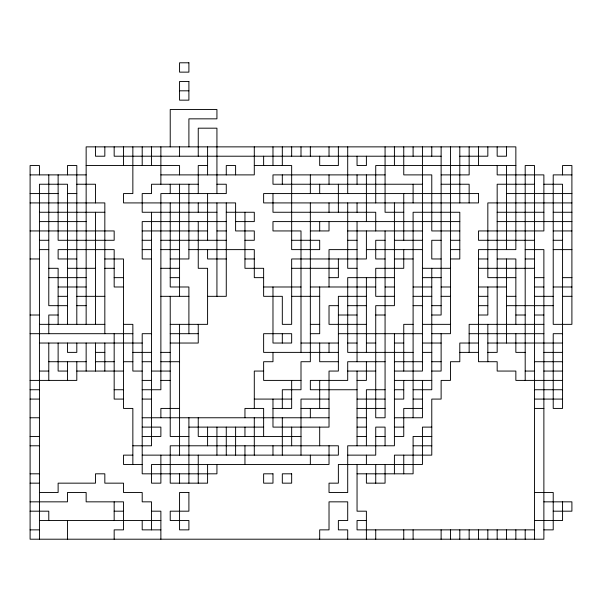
<?xml version="1.0" encoding="UTF-8"?>
<svg xmlns="http://www.w3.org/2000/svg" width="602" height="602" viewBox="0 0 602 602"><rect width="100%" height="100%" fill="white"/><g stroke="black" fill="none" stroke-linecap="round" stroke-linejoin="round"><path stroke-width="0.9" d="M179.562 90.819L188.9 90.819M441.123 156.211L114.169 156.211L114.169 146.865M459.8 156.211L487.831 156.211L487.831 146.865M86.146 165.55L179.562 165.55L179.562 174.889M207.585 165.55L198.246 165.55L198.246 193.573M254.292 165.55L291.661 165.55L291.661 249.619L319.685 249.619L319.685 240.281L291.661 240.281M515.854 165.55L375.731 165.55L375.731 202.919M30.1 174.889L86.146 174.889M160.877 174.889L254.292 174.889L254.292 146.865M385.069 174.889L272.977 174.889L272.977 184.235L422.438 184.235M441.123 174.889L469.146 174.889L469.146 146.865M571.9 174.889L553.215 174.889L553.215 324.35L571.9 324.35L571.9 165.55L562.561 165.55L562.561 174.889M76.808 184.235L95.492 184.235L95.492 202.919M198.246 184.235L151.538 184.235L151.538 193.573L142.2 193.573L142.2 212.258L216.931 212.258M216.931 184.235L226.269 184.235L226.269 193.573L160.877 193.573L160.877 389.742L142.2 389.742M441.123 184.235L469.146 184.235L469.146 202.919M534.531 184.235L497.169 184.235L497.169 352.381L487.831 352.381M543.877 184.235L562.561 184.235L562.561 408.427L553.215 408.427L553.215 333.696L562.561 333.696M30.1 193.573L58.123 193.573M67.469 193.573L76.808 193.573M506.508 193.573L571.9 193.573M30.1 202.919L104.831 202.919L104.831 333.696M571.9 202.919L487.831 202.919L487.831 277.65L515.854 277.65M39.439 212.258L104.831 212.258M226.269 212.258L254.292 212.258L254.292 221.596L235.608 221.596M403.754 212.258L385.069 212.258L385.069 146.865M497.169 212.258L543.877 212.258M553.215 212.258L571.9 212.258M39.439 221.596L86.146 221.596M226.269 221.596L142.2 221.596L142.2 258.965L151.538 258.965M459.8 221.596L272.977 221.596L272.977 230.942L301 230.942L301 352.381M497.169 221.596L571.9 221.596M30.1 230.942L114.169 230.942L114.169 240.281L58.123 240.281L58.123 174.889M142.2 230.942L207.585 230.942M216.931 230.942L226.269 230.942M310.339 230.942L329.023 230.942L329.023 221.596M347.708 230.942L422.438 230.942M459.8 230.942L431.777 230.942L431.777 174.889L403.754 174.889L403.754 146.865M553.215 230.942L571.9 230.942M39.439 240.281L48.785 240.281M142.2 240.281L151.538 240.281M160.877 240.281L226.269 240.281M244.954 240.281L254.292 240.281L254.292 230.942L235.608 230.942L235.608 202.919L123.515 202.919L123.515 193.573L132.854 193.573L132.854 146.865M347.708 240.281L357.046 240.281M385.069 240.281L375.731 240.281L375.731 258.965L385.069 258.965M394.415 240.281L422.438 240.281M441.123 240.281L431.777 240.281L431.777 258.965L441.123 258.965M450.462 240.281L459.8 240.281M534.531 240.281L478.485 240.281L478.485 230.942L543.877 230.942L543.877 174.889L497.169 174.889L497.169 165.55M553.215 240.281L562.561 240.281M39.439 249.619L48.785 249.619M142.2 249.619L151.538 249.619M160.877 249.619L179.562 249.619M188.9 249.619L254.292 249.619L254.292 277.65L263.631 277.65M357.046 249.619L329.023 249.619L329.023 286.988M366.392 249.619L422.438 249.619M450.462 249.619L459.8 249.619M525.192 249.619L543.877 249.619L543.877 539.204L30.1 539.204L30.1 165.55L39.439 165.55L39.439 174.889M553.215 249.619L571.9 249.619M30.1 258.965L39.439 258.965M76.808 258.965L58.123 258.965L58.123 249.619L114.169 249.619L114.169 286.988L123.515 286.988M104.831 258.965L123.515 258.965L123.515 408.427L132.854 408.427L132.854 464.473M170.223 258.965L188.9 258.965L188.9 184.235M226.269 258.965L207.585 258.965L207.585 249.619M244.954 258.965L254.292 258.965M394.415 258.965L413.1 258.965M450.462 258.965L459.8 258.965L459.8 212.258L413.1 212.258L413.1 417.765M478.485 258.965L487.831 258.965M497.169 258.965L515.854 258.965L515.854 324.35M525.192 258.965L534.531 258.965M48.785 268.304L58.123 268.304L58.123 324.35M67.469 268.304L95.492 268.304M104.831 268.304L114.169 268.304M160.877 268.304L179.562 268.304M291.661 268.304L338.369 268.304M357.046 268.304L347.708 268.304L347.708 202.919M422.438 268.304L450.462 268.304M478.485 268.304L534.531 268.304M48.785 277.65L86.146 277.65M114.169 277.65L123.515 277.65M170.223 277.65L179.562 277.65M329.023 277.65L338.369 277.65L338.369 258.965M394.415 277.65L347.708 277.65L347.708 352.381L413.1 352.381M422.438 277.65L441.123 277.65M534.531 277.65L543.877 277.65M562.561 277.65L571.9 277.65M58.123 286.988L86.146 286.988M263.631 286.988L301 286.988M310.339 286.988L375.731 286.988M385.069 286.988L394.415 286.988M413.1 286.988L431.777 286.988M441.123 286.988L450.462 286.988M478.485 286.988L506.508 286.988M534.531 286.988L543.877 286.988M553.215 286.988L571.9 286.988M58.123 296.327L67.469 296.327M76.808 296.327L104.831 296.327M160.877 296.327L188.9 296.327M207.585 296.327L226.269 296.327L226.269 202.919M291.661 296.327L319.685 296.327M366.392 296.327L338.369 296.327L338.369 371.058L329.023 371.058L329.023 427.111L272.977 427.111L272.977 399.081M394.415 296.327L375.731 296.327L375.731 268.304L403.754 268.304L403.754 249.619M413.1 296.327L431.777 296.327M441.123 296.327L450.462 296.327M478.485 296.327L487.831 296.327M506.508 296.327L515.854 296.327M534.531 296.327L553.215 296.327M562.561 296.327L571.9 296.327M67.469 305.673L48.785 305.673L48.785 174.889M76.808 305.673L86.146 305.673M338.369 305.673L329.023 305.673L329.023 324.35L366.392 324.35M347.708 305.673L366.392 305.673M413.1 305.673L422.438 305.673M431.777 305.673L441.123 305.673M478.485 305.673L487.831 305.673M506.508 305.673L553.215 305.673M30.1 315.012L39.439 315.012M58.123 315.012L48.785 315.012L48.785 333.696M338.369 315.012L357.046 315.012M375.731 315.012L385.069 315.012M431.777 315.012L441.123 315.012L441.123 146.865M478.485 315.012L487.831 315.012L487.831 286.988M515.854 315.012L525.192 315.012M534.531 315.012L543.877 315.012M39.439 324.35L104.831 324.35M123.515 324.35L132.854 324.35L132.854 371.058L142.2 371.058M170.223 324.35L207.585 324.35L207.585 268.304L198.246 268.304L198.246 221.596M310.339 324.35L319.685 324.35M413.1 324.35L403.754 324.35L403.754 371.058M422.438 324.35L450.462 324.35M543.877 324.35L469.146 324.35L469.146 352.381M30.1 333.696L132.854 333.696M151.538 333.696L142.2 333.696L142.2 473.819L216.931 473.819L216.931 464.473M170.223 333.696L198.246 333.696M310.339 333.696L319.685 333.696L319.685 286.988M338.369 333.696L422.438 333.696M431.777 333.696L450.462 333.696L450.462 146.865M469.146 333.696L543.877 333.696M39.439 343.035L142.2 343.035M170.223 343.035L198.246 343.035L198.246 324.35M301 343.035L338.369 343.035M347.708 343.035L357.046 343.035M366.392 343.035L375.731 343.035M394.415 343.035L403.754 343.035M422.438 343.035L441.123 343.035M478.485 343.035L459.8 343.035L459.8 361.719L450.462 361.719L450.462 380.404L441.123 380.404L441.123 399.081L431.777 399.081L431.777 455.135L394.415 455.135L394.415 473.819M487.831 343.035L562.561 343.035M95.492 352.381L104.831 352.381M132.854 352.381L151.538 352.381M160.877 352.381L170.223 352.381M338.369 352.381L263.631 352.381L263.631 333.696L291.661 333.696L291.661 343.035L272.977 343.035L272.977 286.988M422.438 352.381L431.777 352.381M459.8 352.381L478.485 352.381M525.192 352.381L515.854 352.381L515.854 333.696M543.877 352.381L562.561 352.381M48.785 361.719L86.146 361.719M95.492 361.719L114.169 361.719M123.515 361.719L132.854 361.719M142.2 361.719L151.538 361.719M160.877 361.719L179.562 361.719M338.369 361.719L319.685 361.719L319.685 343.035M385.069 361.719L347.708 361.719L347.708 380.404L310.339 380.404L310.339 389.742L357.046 389.742M394.415 361.719L422.438 361.719M431.777 361.719L441.123 361.719M534.531 361.719L562.561 361.719M39.439 371.058L48.785 371.058M67.469 371.058L58.123 371.058L58.123 343.035M76.808 371.058L123.515 371.058M151.538 371.058L170.223 371.058M263.631 371.058L254.292 371.058L254.292 408.427M347.708 371.058L375.731 371.058M394.415 371.058L422.438 371.058L422.438 146.865M431.777 371.058L441.123 371.058L441.123 333.696M525.192 371.058L534.531 371.058M543.877 371.058L562.561 371.058M30.1 380.404L76.808 380.404L76.808 361.719M142.2 380.404L151.538 380.404M160.877 380.404L170.223 380.404M301 380.404L263.631 380.404L263.631 361.719L272.977 361.719L272.977 352.381M357.046 380.404L366.392 380.404L366.392 361.719M394.415 380.404L431.777 380.404M562.561 380.404L515.854 380.404L515.854 371.058L497.169 371.058L497.169 361.719L478.485 361.719L478.485 249.619L515.854 249.619L515.854 146.865L86.146 146.865L86.146 324.35M30.1 389.742L39.439 389.742M114.169 389.742L123.515 389.742M385.069 389.742L366.392 389.742L366.392 445.789M394.415 389.742L403.754 389.742M413.1 389.742L431.777 389.742L431.777 268.304M534.531 389.742L562.561 389.742M30.1 399.081L39.439 399.081M123.515 399.081L114.169 399.081L114.169 333.696M142.2 399.081L151.538 399.081M254.292 399.081L291.661 399.081M329.023 399.081L301 399.081L301 455.135M357.046 399.081L385.069 399.081M394.415 399.081L403.754 399.081L403.754 380.404M413.1 399.081L422.438 399.081M534.531 399.081L562.561 399.081M179.562 408.427L160.877 408.427L160.877 417.765M272.977 408.427L291.661 408.427L291.661 380.404M301 408.427L329.023 408.427M357.046 408.427L385.069 408.427M422.438 408.427L403.754 408.427L403.754 436.45L394.415 436.45M534.531 408.427L543.877 408.427M30.1 417.765L39.439 417.765M142.2 417.765L329.023 417.765M357.046 417.765L366.392 417.765M394.415 417.765L422.438 417.765L422.438 380.404M142.2 427.111L160.877 427.111L160.877 436.45L142.2 436.45M188.9 427.111L263.631 427.111M357.046 427.111L366.392 427.111M394.415 427.111L403.754 427.111M431.777 427.111L422.438 427.111L422.438 464.473L338.369 464.473L338.369 483.158L329.023 483.158L329.023 492.496L347.708 492.496L347.708 445.789L394.415 445.789L394.415 333.696M30.1 436.45L39.439 436.45M188.9 436.45L170.223 436.45L170.223 296.327M301 436.45L198.246 436.45L198.246 417.765M357.046 436.45L366.392 436.45M375.731 436.45L385.069 436.45M431.777 436.45L413.1 436.45L413.1 473.819L357.046 473.819M30.1 445.789L39.439 445.789M132.854 445.789L151.538 445.789L151.538 212.258M413.1 445.789L431.777 445.789M132.854 455.135L123.515 455.135L123.515 464.473L142.2 464.473M142.2 455.135L338.369 455.135L338.369 445.789L170.223 445.789L170.223 483.158L207.585 483.158L207.585 464.473M347.708 455.135L375.731 455.135L375.731 427.111L385.069 427.111L385.069 445.789M30.1 473.819L39.439 473.819M30.1 483.158L39.439 483.158M39.439 492.496L58.123 492.496L58.123 483.158L95.492 483.158L95.492 473.819L104.831 473.819L104.831 483.158L123.515 483.158L123.515 492.496L142.2 492.496L142.2 501.842L151.538 501.842L151.538 529.865M534.531 492.496L553.215 492.496L553.215 529.865L543.877 529.865M30.1 501.842L67.469 501.842L67.469 492.496L86.146 492.496L86.146 501.842L123.515 501.842L123.515 529.865L114.169 529.865L114.169 539.204M543.877 501.842L571.9 501.842L571.9 511.181L553.215 511.181M30.1 511.181L48.785 511.181L48.785 520.519M114.169 511.181L123.515 511.181M151.538 511.181L160.877 511.181L160.877 539.204M39.439 520.519L160.877 520.519M366.392 520.519L357.046 520.519L357.046 529.865L534.531 529.865M534.531 520.519L562.561 520.519L562.561 501.842M30.1 529.865L39.439 529.865M160.877 529.865L142.2 529.865L142.2 520.519M534.531 539.204L534.531 165.55L525.192 165.55L525.192 380.404M525.192 529.865L525.192 539.204M515.854 529.865L515.854 539.204M506.508 146.865L506.508 156.211L497.169 156.211L497.169 146.865M506.508 165.55L506.508 249.619M506.508 258.965L506.508 343.035M506.508 529.865L506.508 539.204M497.169 529.865L497.169 539.204M487.831 324.35L487.831 361.719M487.831 529.865L487.831 539.204M478.485 146.865L478.485 165.55M478.485 529.865L478.485 539.204M469.146 529.865L469.146 539.204M459.8 146.865L459.8 202.919M459.8 529.865L459.8 539.204M450.462 529.865L450.462 539.204M441.123 529.865L441.123 539.204M431.777 146.865L431.777 156.211M413.1 146.865L413.1 156.211M413.1 184.235L413.1 202.919M413.1 529.865L413.1 539.204M403.754 193.573L403.754 240.281M403.754 455.135L403.754 473.819M403.754 529.865L403.754 539.204M394.415 146.865L394.415 165.55M394.415 202.919L394.415 305.673L375.731 305.673L375.731 417.765L385.069 417.765L385.069 230.942M385.069 464.473L385.069 483.158L366.392 483.158L366.392 473.819M375.731 230.942L375.731 212.258L272.977 212.258L272.977 193.573M375.731 464.473L375.731 483.158M375.731 529.865L375.731 539.204M366.392 156.211L366.392 165.55L357.046 165.55L357.046 156.211M366.392 174.889L366.392 221.596M366.392 230.942L366.392 258.965L291.661 258.965L291.661 324.35L282.315 324.35L282.315 296.327L263.631 296.327L263.631 268.304L244.954 268.304L244.954 212.258M366.392 277.65L366.392 352.381M366.392 455.135L366.392 464.473M366.392 539.204L366.392 511.181L357.046 511.181L357.046 464.473M357.046 174.889L357.046 184.235M357.046 202.919L357.046 212.258M357.046 221.596L357.046 361.719M357.046 371.058L357.046 445.789M347.708 146.865L347.708 193.573M347.708 539.204L347.708 529.865L338.369 529.865L338.369 520.519L347.708 520.519L347.708 501.842L329.023 501.842L329.023 529.865L319.685 529.865L319.685 539.204M338.369 146.865L338.369 165.55L319.685 165.55L319.685 156.211M338.369 184.235L338.369 212.258M329.023 146.865L329.023 156.211M329.023 174.889L329.023 184.235M329.023 202.919L329.023 212.258M329.023 343.035L329.023 352.381M329.023 445.789L329.023 464.473L151.538 464.473L151.538 483.158L160.877 483.158L160.877 455.135M319.685 184.235L319.685 193.573M319.685 221.596L319.685 230.942M319.685 380.404L319.685 408.427M319.685 427.111L319.685 445.789M310.339 146.865L310.339 156.211M310.339 174.889L310.339 193.573M310.339 202.919L310.339 361.719L301 361.719L301 389.742L282.315 389.742L282.315 408.427M310.339 408.427L310.339 417.765M310.339 455.135L310.339 464.473M301 146.865L301 156.211M291.661 146.865L291.661 156.211M291.661 427.111L291.661 445.789M282.315 146.865L282.315 165.55M282.315 174.889L282.315 184.235M282.315 333.696L282.315 343.035M282.315 417.765L282.315 455.135M272.977 146.865L272.977 165.55M272.977 445.789L272.977 455.135M263.631 156.211L263.631 165.55M263.631 436.45L263.631 408.427L244.954 408.427L244.954 417.765M254.292 417.765L254.292 455.135M244.954 427.111L244.954 436.45M244.954 445.789L244.954 464.473M235.608 174.889L235.608 165.55L226.269 165.55L226.269 174.889M235.608 427.111L235.608 455.135M226.269 427.111L226.269 455.135M216.931 193.573L216.931 128.181L198.246 128.181L198.246 156.211M216.931 202.919L216.931 296.327M216.931 427.111L216.931 455.135M207.585 146.865L207.585 174.889M207.585 193.573L207.585 240.281M207.585 427.111L207.585 445.789M198.246 202.919L198.246 212.258M198.246 455.135L198.246 483.158M188.9 146.865L188.9 118.842L216.931 118.842L216.931 109.504L170.223 109.504L170.223 146.865M188.9 333.696L188.9 286.988L170.223 286.988L170.223 202.919M188.9 417.765L188.9 483.158M179.562 146.865L179.562 156.211M179.562 184.235L179.562 296.327M179.562 324.35L179.562 455.135M179.562 473.819L179.562 483.158M170.223 184.235L170.223 193.573M160.877 146.865L160.877 184.235M151.538 146.865L151.538 165.55M142.2 146.865L142.2 165.55M123.515 146.865L123.515 165.55M114.169 501.842L114.169 520.519M104.831 146.865L104.831 156.211L95.492 156.211L95.492 146.865M104.831 343.035L104.831 371.058M95.492 212.258L95.492 324.35M95.492 343.035L95.492 371.058M86.146 343.035L86.146 371.058M76.808 324.35L76.808 165.55L67.469 165.55L67.469 174.889M76.808 343.035L76.808 352.381L67.469 352.381L67.469 343.035M67.469 324.35L67.469 184.235L39.439 184.235L39.439 539.204M67.469 361.719L67.469 380.404M67.469 520.519L67.469 539.204M48.785 343.035L48.785 380.404M188.9 62.796L179.562 62.796L179.562 72.135L188.9 72.135L188.9 62.796M188.9 81.481L179.562 81.481L179.562 100.158L188.9 100.158L188.9 81.481M478.485 193.573L263.631 193.573L263.631 202.919L478.485 202.919L478.485 193.573M272.977 473.819L263.631 473.819L263.631 483.158L272.977 483.158L272.977 473.819M291.661 473.819L282.315 473.819L282.315 483.158L291.661 483.158L291.661 473.819M188.9 492.496L179.562 492.496L179.562 529.865L188.9 529.865L188.9 520.519L170.223 520.519L170.223 511.181L188.9 511.181L188.9 492.496"/></g></svg>
